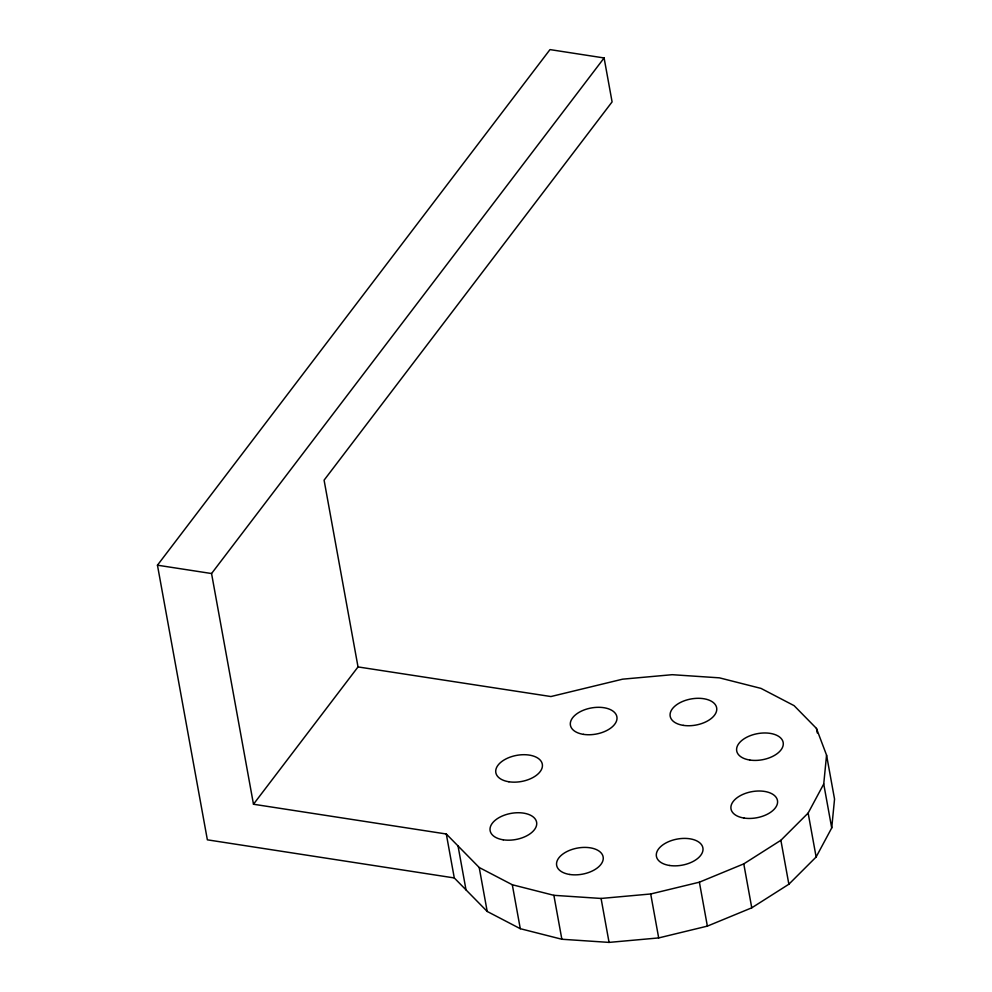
<?xml version="1.0" encoding="UTF-8"?>
<svg xmlns="http://www.w3.org/2000/svg" width="992" height="992" viewBox="0 0 992 992"><rect width="100%" height="100%" fill="white"/><g stroke="black" fill="none" stroke-linecap="round" stroke-linejoin="round"><path stroke-width="1.49" d="M823.732 784.002L826.559 755.135L816.453 728.413L794.096 705.647L761 688.398L719.436 677.846L672.229 674.696L622.604 679.173L550.92 696.545L358.025 666.922L253.481 804.239L446.301 833.999L479.21 867.504L512.306 884.752L553.871 895.317L601.078 898.454L650.702 893.978L699.385 882.186L743.777 863.871L780.878 840.286L808.145 813.056L823.732 784.002L831.718 827.948L816.131 856.989L788.863 884.232L751.762 907.816L707.37 926.119L658.688 937.924L609.063 942.4L561.856 939.25L520.292 928.698L487.196 911.45L454.286 877.945L446.301 833.999M831.718 827.948L834.545 799.081L826.559 755.135M454.286 877.945L207.365 839.827L157.455 565.192L549.99 49.6L604.103 57.958L612.089 101.891L324.086 480.165L358.025 666.922M253.481 804.239L211.556 573.537L604.103 57.958M157.455 565.192L211.556 573.537M816.453 728.413L817.284 732.952M808.145 813.056L816.131 856.989M780.878 840.286L788.863 884.232M743.777 863.871L751.762 907.816M699.385 882.186L707.37 926.119M650.702 893.978L658.688 937.924M601.078 898.454L609.063 942.4M553.871 895.317L561.856 939.25M512.306 884.752L520.292 928.698M479.21 867.504L487.196 911.45M458.031 845.953L466.017 889.898M683.252 725.363A23.622 13.28 -10.3 0 0 716.708 708.164A23.622 13.28 -10.3 0 0 680.264 702.547A23.622 13.28 -10.3 0 0 683.252 725.363M583.482 734.365A23.622 13.28 -10.3 0 0 616.95 717.166A23.622 13.28 -10.3 0 0 580.506 711.549A23.622 13.28 -10.3 0 0 583.482 734.365M508.908 781.77A23.622 13.28 -10.3 0 0 542.376 764.572A23.622 13.28 -10.3 0 0 505.932 758.942A23.622 13.28 -10.3 0 0 508.908 781.77M503.217 839.802A23.622 13.28 -10.3 0 0 536.672 822.604A23.622 13.28 -10.3 0 0 500.228 816.974A23.622 13.28 -10.3 0 0 503.217 839.802M569.73 874.473A23.622 13.28 -10.3 0 0 603.198 857.274A23.622 13.28 -10.3 0 0 566.754 851.644A23.622 13.28 -10.3 0 0 569.73 874.473M669.501 865.47A23.622 13.28 -10.3 0 0 702.956 848.272A23.622 13.28 -10.3 0 0 666.512 842.642A23.622 13.28 -10.3 0 0 669.501 865.47M744.074 818.065A23.622 13.28 -10.3 0 0 777.53 800.866A23.622 13.28 -10.3 0 0 741.086 795.249A23.622 13.28 -10.3 0 0 744.074 818.065M749.766 760.033A23.622 13.28 -10.3 0 0 783.234 742.834A23.622 13.28 -10.3 0 0 746.79 737.217A23.622 13.28 -10.3 0 0 749.766 760.033"/></g></svg>
